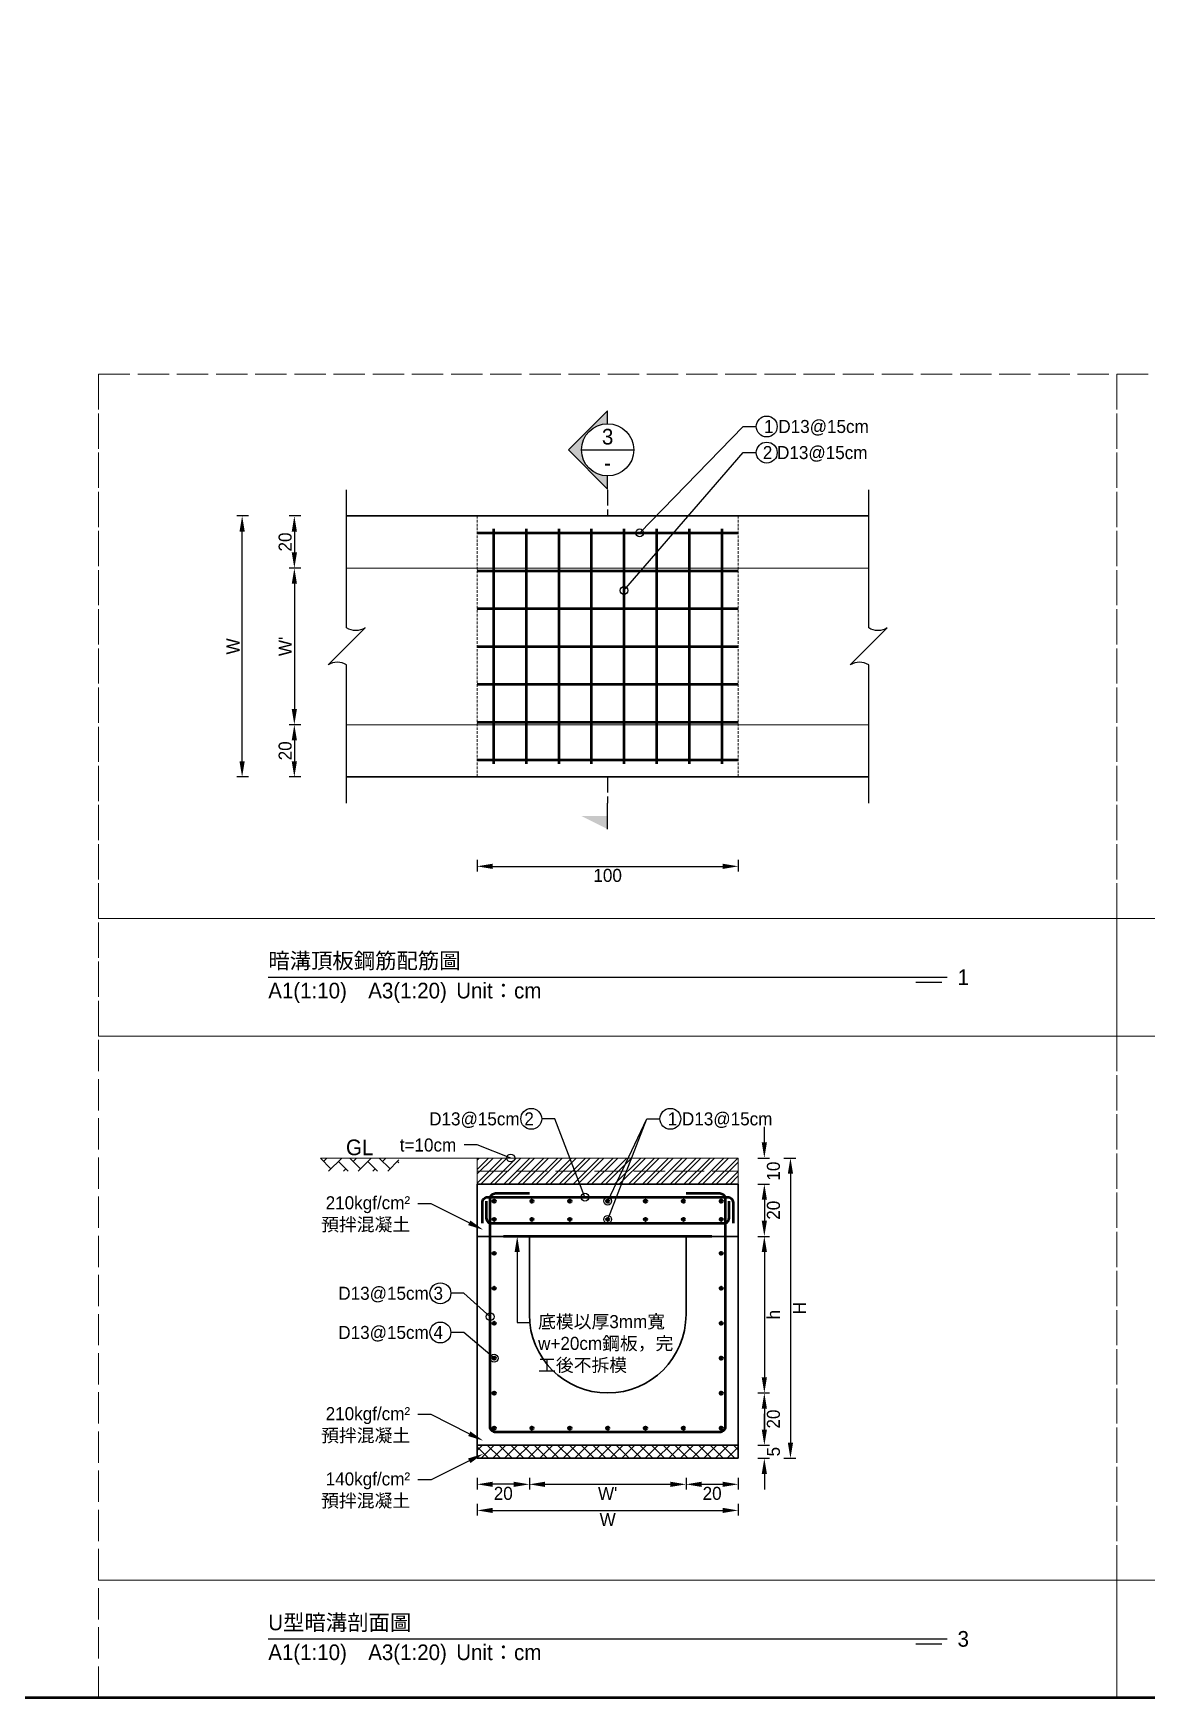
# Model space of a CAD drawing. Extents: x -3420 to 2030, y -3892 to 566.
# Drawn here: x -2565 to -2139, y -1164 to -526 of the extents above; entities that cross this region are included whole.
import ezdxf
from ezdxf import colors
from ezdxf.entities.mleader import LeaderData, LeaderLine
from ezdxf.math import Vec2, Vec3

# ---------------------------------------------------------------- set-up
doc = ezdxf.new("R2010")
doc.units = 0
doc.header["$MEASUREMENT"] = 0
for name, pattern in [('ACAD_ISO02W100', [15, 12, -3]), ('DASHEDX2', [1.5, 1, -0.5]), ('HIDDEN', [0.375, 0.25, -0.125])]:
    doc.linetypes.add(name, pattern=pattern)
for name, color, linetype, lineweight in [('一、3.基本-變更', 1, 'Continuous', 50), ('二、1.繪圖-既有設施', 8, 'Continuous', 20), ('二、2.繪圖-施作項目', 181, 'Continuous', 30), ('二、4.繪圖-設計鋪面', 40, 'Continuous', 20), ('二、5.繪圖-鋼筋', 60, 'Continuous', 50), ('二、6.繪圖-其他施作項目', 35, 'Continuous', 30)]:
    doc.layers.add(name, color=color, linetype=linetype, lineweight=lineweight)
doc.layers.add('一、4.基本-隱藏', color=9, linetype='ACAD_ISO02W100', lineweight=20, plot=False)
doc.layers.add('三、3.文字-註解文字', color=2, linetype='Continuous')
doc.styles.add('次圖名(詳圖)', font='MS PGothic.ttf', dxfattribs={"height": 6})
doc.styles.add('註解文字(詳圖)', font='MS PGothic.ttf', dxfattribs={"height": 5})
doc.dimstyles.new('註解文字(詳圖)', dxfattribs={"dimtxt": 5, "dimasz": 6, "dimexe": 2, "dimexo": 5, "dimgap": 1, "dimtad": 2, "dimzin": 0, "dimdsep": 46, "dimtxsty": '註解文字(詳圖)', "dimcen": 0.1, "dimclrd": 144, "dimclre": 144, "dimclrt": 256, "dimadec": 0, "dimazin": 0, "dimtfac": 1, "dimtofl": 0, "dimtmove": 0, "dimatfit": 3, "dimfxlon": 1, "dimtolj": 1, "dimtzin": 0, "dimlwd": -1, "dimlwe": -1, "dimarcsym": 1})

# ---------------------------------------------------------------- blocks, each defined once
blk = doc.blocks.new('*D84')
at = {"layer": 'Defpoints', "color": 0, "transparency": 16777216}
for p in [(-2445.015, -711.25), (-2465.015, -731.25), (-2445.015, -731.25)]:
    blk.add_point(p, dxfattribs=at)
at = {"layer": '三、3.文字-註解文字', "color": 144, "transparency": 16777216}
for p, q in [((-2462.515, -711.25), (-2467.015, -711.25)), ((-2465.015, -717.25), (-2465.015, -725.25)), ((-2462.515, -731.25), (-2467.015, -731.25))]:
    blk.add_line(p, q, dxfattribs=at)
for points in [[(-2466.015, -717.25), (-2464.015, -717.25), (-2465.015, -711.25)], [(-2466.015, -725.25), (-2464.015, -725.25), (-2465.015, -731.25)]]:
    blk.add_solid(points, dxfattribs=at)
at = {"layer": '三、3.文字-註解文字', "transparency": 16777216, "insert": (-2468.515, -721.25), "char_height": 5, "attachment_point": 5, "rotation": 90, "style": '註解文字(詳圖)'}
blk.add_mtext('\\A1;20', dxfattribs=at)
blk = doc.blocks.new('*D85')
at = {"layer": 'Defpoints', "color": 0, "transparency": 16777216}
for p in [(-2445.015, -731.25), (-2465.015, -791.25), (-2445.015, -791.25)]:
    blk.add_point(p, dxfattribs=at)
at = {"layer": '三、3.文字-註解文字', "color": 144, "transparency": 16777216}
for p, q in [((-2462.515, -731.25), (-2467.015, -731.25)), ((-2465.015, -737.25), (-2465.015, -785.25)), ((-2462.515, -791.25), (-2467.015, -791.25))]:
    blk.add_line(p, q, dxfattribs=at)
for points in [[(-2466.015, -737.25), (-2464.015, -737.25), (-2465.015, -731.25)], [(-2466.015, -785.25), (-2464.015, -785.25), (-2465.015, -791.25)]]:
    blk.add_solid(points, dxfattribs=at)
at = {"layer": '三、3.文字-註解文字', "transparency": 16777216, "insert": (-2468.515, -761.25), "char_height": 5, "attachment_point": 5, "rotation": 90, "style": '註解文字(詳圖)'}
blk.add_mtext("\\A1;{\\fMS PGothic|b0|i0|c128|p34;W}'", dxfattribs=at)
blk = doc.blocks.new('*D86')
at = {"layer": 'Defpoints', "color": 0, "transparency": 16777216}
for p in [(-2445.015, -791.25), (-2465.015, -811.25), (-2445.015, -811.25)]:
    blk.add_point(p, dxfattribs=at)
at = {"layer": '三、3.文字-註解文字', "color": 144, "transparency": 16777216}
for p, q in [((-2462.515, -791.25), (-2467.015, -791.25)), ((-2465.015, -797.25), (-2465.015, -805.25)), ((-2462.515, -811.25), (-2467.015, -811.25))]:
    blk.add_line(p, q, dxfattribs=at)
for points in [[(-2466.015, -797.25), (-2464.015, -797.25), (-2465.015, -791.25)], [(-2466.015, -805.25), (-2464.015, -805.25), (-2465.015, -811.25)]]:
    blk.add_solid(points, dxfattribs=at)
at = {"layer": '三、3.文字-註解文字', "transparency": 16777216, "insert": (-2468.515, -801.25), "char_height": 5, "attachment_point": 5, "rotation": 90, "style": '註解文字(詳圖)'}
blk.add_mtext('\\A1;20', dxfattribs=at)
blk = doc.blocks.new('_Small')
at = {"color": 0, "linetype": 'ByBlock', "lineweight": -2}
blk.add_circle((0, 0), 0.25, dxfattribs=at)
blk = doc.blocks.new('*D87')
at = {"layer": 'Defpoints', "color": 0, "transparency": 16777216}
for p in [(-2395.015, -811.25), (-2295.015, -811.25), (-2295.015, -845.5)]:
    blk.add_point(p, dxfattribs=at)
at = {"layer": '三、3.文字-註解文字', "color": 144, "transparency": 16777216}
for p, q in [((-2395.015, -843), (-2395.015, -847.5)), ((-2389.015, -845.5), (-2301.015, -845.5)), ((-2295.015, -843), (-2295.015, -847.5))]:
    blk.add_line(p, q, dxfattribs=at)
for points in [[(-2389.015, -844.5), (-2389.015, -846.5), (-2395.015, -845.5)], [(-2301.015, -844.5), (-2301.015, -846.5), (-2295.015, -845.5)]]:
    blk.add_solid(points, dxfattribs=at)
at = {"layer": '三、3.文字-註解文字', "transparency": 16777216, "insert": (-2345.015, -849), "char_height": 5, "attachment_point": 5, "style": '註解文字(詳圖)'}
blk.add_mtext('\\A1;100', dxfattribs=at)
blk = doc.blocks.new('*D88')
at = {"layer": 'Defpoints', "color": 0, "transparency": 16777216}
for p in [(-2485.015, -711.25), (-2445.015, -711.25), (-2445.015, -811.25)]:
    blk.add_point(p, dxfattribs=at)
at = {"layer": '三、3.文字-註解文字', "color": 144, "transparency": 16777216}
for p, q in [((-2482.515, -711.25), (-2487.015, -711.25)), ((-2485.015, -805.25), (-2485.015, -717.25)), ((-2482.515, -811.25), (-2487.015, -811.25))]:
    blk.add_line(p, q, dxfattribs=at)
for points in [[(-2486.015, -717.25), (-2484.015, -717.25), (-2485.015, -711.25)], [(-2486.015, -805.25), (-2484.015, -805.25), (-2485.015, -811.25)]]:
    blk.add_solid(points, dxfattribs=at)
at = {"layer": '三、3.文字-註解文字', "transparency": 16777216, "insert": (-2488.515, -761.25), "char_height": 5, "attachment_point": 5, "rotation": 90, "style": '註解文字(詳圖)'}
blk.add_mtext('\\A1;W', dxfattribs=at)
blk = doc.blocks.new('*D89')
at = {"layer": 'Defpoints', "color": 0, "transparency": 16777216}
for p in [(-2295, -957.25), (-2295, -967.25), (-2285, -967.25)]:
    blk.add_point(p, dxfattribs=at)
at = {"layer": '三、3.文字-註解文字', "color": 144, "transparency": 16777216}
for p, q in [((-2285, -951.25), (-2285, -945.25)), ((-2287.5, -957.25), (-2283, -957.25)), ((-2287.5, -967.25), (-2283, -967.25)), ((-2285, -973.25), (-2285, -979.25))]:
    blk.add_line(p, q, dxfattribs=at)
for points in [[(-2286, -951.25), (-2284, -951.25), (-2285, -957.25)], [(-2286, -973.25), (-2284, -973.25), (-2285, -967.25)]]:
    blk.add_solid(points, dxfattribs=at)
at = {"layer": '三、3.文字-註解文字', "transparency": 16777216, "insert": (-2281.5, -962.25), "char_height": 5, "attachment_point": 5, "rotation": 90, "style": '註解文字(詳圖)'}
blk.add_mtext('\\A1;10', dxfattribs=at)
blk = doc.blocks.new('*D90')
at = {"layer": 'Defpoints', "color": 0, "transparency": 16777216}
for p in [(-2295, -967.25), (-2295, -987.25), (-2285, -987.25)]:
    blk.add_point(p, dxfattribs=at)
at = {"layer": '三、3.文字-註解文字', "color": 144, "transparency": 16777216}
for p, q in [((-2287.5, -967.25), (-2283, -967.25)), ((-2285, -973.25), (-2285, -981.25)), ((-2287.5, -987.25), (-2283, -987.25))]:
    blk.add_line(p, q, dxfattribs=at)
for points in [[(-2286, -973.25), (-2284, -973.25), (-2285, -967.25)], [(-2286, -981.25), (-2284, -981.25), (-2285, -987.25)]]:
    blk.add_solid(points, dxfattribs=at)
at = {"layer": '三、3.文字-註解文字', "transparency": 16777216, "insert": (-2281.5, -977.25), "char_height": 5, "attachment_point": 5, "rotation": 90, "style": '註解文字(詳圖)'}
blk.add_mtext('\\A1;20', dxfattribs=at)
blk = doc.blocks.new('*D91')
at = {"layer": 'Defpoints', "color": 0, "transparency": 16777216}
for p in [(-2295, -987.25), (-2345, -1047.25), (-2285, -1047.25)]:
    blk.add_point(p, dxfattribs=at)
at = {"layer": '三、3.文字-註解文字', "color": 144, "transparency": 16777216}
for p, q in [((-2287.5, -987.25), (-2283, -987.25)), ((-2285, -993.25), (-2285, -1041.25)), ((-2287.5, -1047.25), (-2283, -1047.25))]:
    blk.add_line(p, q, dxfattribs=at)
for points in [[(-2286, -993.25), (-2284, -993.25), (-2285, -987.25)], [(-2286, -1041.25), (-2284, -1041.25), (-2285, -1047.25)]]:
    blk.add_solid(points, dxfattribs=at)
at = {"layer": '三、3.文字-註解文字', "transparency": 16777216, "insert": (-2281.5, -1017.25), "char_height": 5, "attachment_point": 5, "rotation": 90, "style": '註解文字(詳圖)'}
blk.add_mtext('\\A1;h', dxfattribs=at)
blk = doc.blocks.new('*D92')
at = {"layer": 'Defpoints', "color": 0, "transparency": 16777216}
for p in [(-2345, -1047.25), (-2295, -1067.25), (-2285, -1067.25)]:
    blk.add_point(p, dxfattribs=at)
at = {"layer": '三、3.文字-註解文字', "color": 144, "transparency": 16777216}
for p, q in [((-2287.5, -1047.25), (-2283, -1047.25)), ((-2285, -1053.25), (-2285, -1061.25)), ((-2287.5, -1067.25), (-2283, -1067.25))]:
    blk.add_line(p, q, dxfattribs=at)
for points in [[(-2286, -1053.25), (-2284, -1053.25), (-2285, -1047.25)], [(-2286, -1061.25), (-2284, -1061.25), (-2285, -1067.25)]]:
    blk.add_solid(points, dxfattribs=at)
at = {"layer": '三、3.文字-註解文字', "transparency": 16777216, "insert": (-2281.5, -1057.25), "char_height": 5, "attachment_point": 5, "rotation": 90, "style": '註解文字(詳圖)'}
blk.add_mtext('\\A1;20', dxfattribs=at)
blk = doc.blocks.new('*D93')
at = {"layer": 'Defpoints', "color": 0, "transparency": 16777216}
for p in [(-2295, -1067.25), (-2295, -1072.25), (-2285, -1072.25)]:
    blk.add_point(p, dxfattribs=at)
at = {"layer": '三、3.文字-註解文字', "color": 144, "transparency": 16777216}
for p, q in [((-2285, -1061.25), (-2285, -1055.25)), ((-2287.5, -1067.25), (-2283, -1067.25)), ((-2287.5, -1072.25), (-2283, -1072.25)), ((-2285, -1078.25), (-2285, -1084.25))]:
    blk.add_line(p, q, dxfattribs=at)
for points in [[(-2286, -1061.25), (-2284, -1061.25), (-2285, -1067.25)], [(-2286, -1078.25), (-2284, -1078.25), (-2285, -1072.25)]]:
    blk.add_solid(points, dxfattribs=at)
at = {"layer": '三、3.文字-註解文字', "transparency": 16777216, "insert": (-2281.5, -1069.75), "char_height": 5, "attachment_point": 5, "rotation": 90, "style": '註解文字(詳圖)'}
blk.add_mtext('\\A1;5', dxfattribs=at)
blk = doc.blocks.new('*D94')
at = {"layer": 'Defpoints', "color": 0, "transparency": 16777216}
for p in [(-2295, -957.25), (-2295, -1072.25), (-2275, -1072.25)]:
    blk.add_point(p, dxfattribs=at)
at = {"layer": '三、3.文字-註解文字', "color": 144, "transparency": 16777216}
for p, q in [((-2277.5, -957.25), (-2273, -957.25)), ((-2275, -963.25), (-2275, -1066.25)), ((-2277.5, -1072.25), (-2273, -1072.25))]:
    blk.add_line(p, q, dxfattribs=at)
for points in [[(-2276, -963.25), (-2274, -963.25), (-2275, -957.25)], [(-2276, -1066.25), (-2274, -1066.25), (-2275, -1072.25)]]:
    blk.add_solid(points, dxfattribs=at)
at = {"layer": '三、3.文字-註解文字', "transparency": 16777216, "insert": (-2271.5, -1014.75), "char_height": 5, "attachment_point": 5, "rotation": 90, "style": '註解文字(詳圖)'}
blk.add_mtext('\\A1;H', dxfattribs=at)
blk = doc.blocks.new('*D95')
at = {"layer": 'Defpoints', "color": 0, "transparency": 16777216}
for p in [(-2395, -987.25), (-2375, -987.25), (-2395, -1082.25)]:
    blk.add_point(p, dxfattribs=at)
at = {"layer": '三、3.文字-註解文字', "color": 144, "transparency": 16777216}
for p, q in [((-2395, -1079.75), (-2395, -1084.25)), ((-2381, -1082.25), (-2389, -1082.25)), ((-2375, -1079.75), (-2375, -1084.25))]:
    blk.add_line(p, q, dxfattribs=at)
for points in [[(-2389, -1081.25), (-2389, -1083.25), (-2395, -1082.25)], [(-2381, -1081.25), (-2381, -1083.25), (-2375, -1082.25)]]:
    blk.add_solid(points, dxfattribs=at)
at = {"layer": '三、3.文字-註解文字', "transparency": 16777216, "insert": (-2385, -1085.75), "char_height": 5, "attachment_point": 5, "style": '註解文字(詳圖)'}
blk.add_mtext('\\A1;20', dxfattribs=at)
blk = doc.blocks.new('*D96')
at = {"layer": 'Defpoints', "color": 0, "transparency": 16777216}
for p in [(-2375, -987.25), (-2315, -987.25), (-2315, -1082.25)]:
    blk.add_point(p, dxfattribs=at)
at = {"layer": '三、3.文字-註解文字', "color": 144, "transparency": 16777216}
for p, q in [((-2375, -1079.75), (-2375, -1084.25)), ((-2369, -1082.25), (-2321, -1082.25)), ((-2315, -1079.75), (-2315, -1084.25))]:
    blk.add_line(p, q, dxfattribs=at)
for points in [[(-2369, -1081.25), (-2369, -1083.25), (-2375, -1082.25)], [(-2321, -1081.25), (-2321, -1083.25), (-2315, -1082.25)]]:
    blk.add_solid(points, dxfattribs=at)
at = {"layer": '三、3.文字-註解文字', "transparency": 16777216, "insert": (-2345, -1085.75), "char_height": 5, "attachment_point": 5, "style": '註解文字(詳圖)'}
blk.add_mtext("\\A1;W'", dxfattribs=at)
blk = doc.blocks.new('*D97')
at = {"layer": 'Defpoints', "color": 0, "transparency": 16777216}
for p in [(-2315, -987.25), (-2295, -987.25), (-2295, -1082.25)]:
    blk.add_point(p, dxfattribs=at)
at = {"layer": '三、3.文字-註解文字', "color": 144, "transparency": 16777216}
for p, q in [((-2315, -1079.75), (-2315, -1084.25)), ((-2309, -1082.25), (-2301, -1082.25)), ((-2295, -1079.75), (-2295, -1084.25))]:
    blk.add_line(p, q, dxfattribs=at)
for points in [[(-2309, -1081.25), (-2309, -1083.25), (-2315, -1082.25)], [(-2301, -1081.25), (-2301, -1083.25), (-2295, -1082.25)]]:
    blk.add_solid(points, dxfattribs=at)
at = {"layer": '三、3.文字-註解文字', "transparency": 16777216, "insert": (-2305, -1085.75), "char_height": 5, "attachment_point": 5, "style": '註解文字(詳圖)'}
blk.add_mtext('\\A1;20', dxfattribs=at)
blk = doc.blocks.new('*D98')
at = {"layer": 'Defpoints', "color": 0, "transparency": 16777216}
for p in [(-2395, -1072.25), (-2295, -1072.25), (-2295, -1092.25)]:
    blk.add_point(p, dxfattribs=at)
at = {"layer": '三、3.文字-註解文字', "color": 144, "transparency": 16777216}
for p, q in [((-2395, -1089.75), (-2395, -1094.25)), ((-2295, -1089.75), (-2295, -1094.25)), ((-2389, -1092.25), (-2301, -1092.25))]:
    blk.add_line(p, q, dxfattribs=at)
for points in [[(-2389, -1091.25), (-2389, -1093.25), (-2395, -1092.25)], [(-2301, -1091.25), (-2301, -1093.25), (-2295, -1092.25)]]:
    blk.add_solid(points, dxfattribs=at)
at = {"layer": '三、3.文字-註解文字', "transparency": 16777216, "insert": (-2345, -1095.75), "char_height": 5, "attachment_point": 5, "style": '註解文字(詳圖)'}
blk.add_mtext('\\A1;W', dxfattribs=at)

msp = doc.modelspace()

# ---------------------------------------------------------------- hatches: boundary and pattern name
at = {"layer": '三、3.文字-註解文字'}
h = msp.add_hatch(color=256, dxfattribs=at)
h.dxf.hatch_style = 1
h.paths.add_polyline_path([(-2345.015, -670.943), (-2360.015, -685.943), (-2345.015, -700.943), (-2345.015, -695.943, -0.4142136), (-2355.015, -685.943, -0.4142136), (-2345.015, -675.943)])
h = msp.add_hatch(color=256, dxfattribs=at)
h.dxf.hatch_style = 1
h.paths.add_polyline_path([(-2355.015, -826.25), (-2345.015, -831.25), (-2345.015, -826.25)])
at = {"layer": '二、2.繪圖-施作項目'}
h = msp.add_hatch(dxfattribs=at)
h.set_pattern_fill('ANSI37', color=256)
h.set_pattern_definition([(45, (-1401.9625, -893.4498), (-2.245064, 2.245064), []), (135, (-1401.9625, -893.4498), (-2.245064, -2.245064), [])])
h.paths.add_polyline_path([(-2295, -1067.25), (-2395, -1067.25), (-2395, -1072.25), (-2295, -1072.25)])
at = {"layer": '二、4.繪圖-設計鋪面'}
h = msp.add_hatch(dxfattribs=at)
h.set_pattern_fill('AR-HBONE', color=256)
h.set_pattern_definition([(45, (-1775, -687), (0, 5.656854), [12, -4]), (135, (-1772.1716, -684.1716), (4e-16, 5.656854), [12, -4])])
h.paths.add_polyline_path([(-2425, -957.25), (-2455, -957.25), (-2455, -962.25), (-2425, -962.25)])
h = msp.add_hatch(dxfattribs=at)
h.set_pattern_fill('ANSI32', color=256, scale=10)
h.set_pattern_definition([(45, (-4195.8135, -678.2005), (-2.6516504, 2.6516504), []), (45, (-4194.0458, -678.2005), (-2.6516504, 2.6516504), [])])
h.paths.add_polyline_path([(-2295, -957.25), (-2395, -957.25), (-2395, -962.25), (-2295, -962.25)])
h.paths.add_polyline_path([(-2295, -962.25), (-2395, -962.25), (-2395, -967.25), (-2295, -967.25)])
at = {"layer": '二、5.繪圖-鋼筋'}
h = msp.add_hatch(color=256, dxfattribs=at)
h.dxf.hatch_style = 1
h.paths.add_polyline_path([(-2388, -973.75, 1), (-2389, -973.75, 1)])
h = msp.add_hatch(color=256, dxfattribs=at)
h.dxf.hatch_style = 1
h.paths.add_polyline_path([(-2373.5, -973.75, 1), (-2374.5, -973.75, 1)])
h = msp.add_hatch(color=256, dxfattribs=at)
h.dxf.hatch_style = 1
h.paths.add_polyline_path([(-2359, -973.75, 1), (-2360, -973.75, 1)])
h = msp.add_hatch(color=256, dxfattribs=at)
h.dxf.hatch_style = 1
h.paths.add_polyline_path([(-2344.5, -973.75, 1), (-2345.5, -973.75, 1)])
h = msp.add_hatch(color=256, dxfattribs=at)
h.dxf.hatch_style = 1
h.paths.add_polyline_path([(-2330, -973.75, 1), (-2331, -973.75, 1)])
h = msp.add_hatch(color=256, dxfattribs=at)
h.dxf.hatch_style = 1
h.paths.add_polyline_path([(-2315.5, -973.75, 1), (-2316.5, -973.75, 1)])
h = msp.add_hatch(color=256, dxfattribs=at)
h.dxf.hatch_style = 1
h.paths.add_polyline_path([(-2301, -973.75, 1), (-2302, -973.75, 1)])
h = msp.add_hatch(color=256, dxfattribs=at)
h.dxf.hatch_style = 1
h.paths.add_polyline_path([(-2388, -980.75, 1), (-2389, -980.75, 1)])
h = msp.add_hatch(color=256, dxfattribs=at)
h.dxf.hatch_style = 1
h.paths.add_polyline_path([(-2373.5, -980.75, 1), (-2374.5, -980.75, 1)])
h = msp.add_hatch(color=256, dxfattribs=at)
h.dxf.hatch_style = 1
h.paths.add_polyline_path([(-2359, -980.75, 1), (-2360, -980.75, 1)])
h = msp.add_hatch(color=256, dxfattribs=at)
h.dxf.hatch_style = 1
h.paths.add_polyline_path([(-2344.5, -980.75, 1), (-2345.5, -980.75, 1)])
h = msp.add_hatch(color=256, dxfattribs=at)
h.dxf.hatch_style = 1
h.paths.add_polyline_path([(-2330, -980.75, 1), (-2331, -980.75, 1)])
h = msp.add_hatch(color=256, dxfattribs=at)
h.dxf.hatch_style = 1
h.paths.add_polyline_path([(-2315.5, -980.75, 1), (-2316.5, -980.75, 1)])
h = msp.add_hatch(color=256, dxfattribs=at)
h.dxf.hatch_style = 1
h.paths.add_polyline_path([(-2301, -980.75, 1), (-2302, -980.75, 1)])
h = msp.add_hatch(color=256, dxfattribs=at)
h.dxf.hatch_style = 1
h.paths.add_polyline_path([(-2388, -993.75, 1), (-2389, -993.75, 1)])
h = msp.add_hatch(color=256, dxfattribs=at)
h.dxf.hatch_style = 1
h.paths.add_polyline_path([(-2301, -993.75, 1), (-2302, -993.75, 1)])
h = msp.add_hatch(color=256, dxfattribs=at)
h.dxf.hatch_style = 1
h.paths.add_polyline_path([(-2388, -1007.15, 1), (-2389, -1007.15, 1)])
h = msp.add_hatch(color=256, dxfattribs=at)
h.dxf.hatch_style = 1
h.paths.add_polyline_path([(-2301, -1007.15, 1), (-2302, -1007.15, 1)])
h = msp.add_hatch(color=256, dxfattribs=at)
h.dxf.hatch_style = 1
h.paths.add_polyline_path([(-2388, -1020.55, 1), (-2389, -1020.55, 1)])
h = msp.add_hatch(color=256, dxfattribs=at)
h.dxf.hatch_style = 1
h.paths.add_polyline_path([(-2301, -1020.55, 1), (-2302, -1020.55, 1)])
h = msp.add_hatch(color=256, dxfattribs=at)
h.dxf.hatch_style = 1
h.paths.add_polyline_path([(-2388, -1033.95, 1), (-2389, -1033.95, 1)])
h = msp.add_hatch(color=256, dxfattribs=at)
h.dxf.hatch_style = 1
h.paths.add_polyline_path([(-2301, -1033.95, 1), (-2302, -1033.95, 1)])
h = msp.add_hatch(color=256, dxfattribs=at)
h.dxf.hatch_style = 1
h.paths.add_polyline_path([(-2388, -1047.35, 1), (-2389, -1047.35, 1)])
h = msp.add_hatch(color=256, dxfattribs=at)
h.dxf.hatch_style = 1
h.paths.add_polyline_path([(-2301, -1047.35, 1), (-2302, -1047.35, 1)])
h = msp.add_hatch(color=256, dxfattribs=at)
h.dxf.hatch_style = 1
h.paths.add_polyline_path([(-2388, -1060.75, 1), (-2389, -1060.75, 1)])
h = msp.add_hatch(color=256, dxfattribs=at)
h.dxf.hatch_style = 1
h.paths.add_polyline_path([(-2373.5, -1060.75, 1), (-2374.5, -1060.75, 1)])
h = msp.add_hatch(color=256, dxfattribs=at)
h.dxf.hatch_style = 1
h.paths.add_polyline_path([(-2359, -1060.75, 1), (-2360, -1060.75, 1)])
h = msp.add_hatch(color=256, dxfattribs=at)
h.dxf.hatch_style = 1
h.paths.add_polyline_path([(-2344.5, -1060.75, 1), (-2345.5, -1060.75, 1)])
h = msp.add_hatch(color=256, dxfattribs=at)
h.dxf.hatch_style = 1
h.paths.add_polyline_path([(-2330, -1060.75, 1), (-2331, -1060.75, 1)])
h = msp.add_hatch(color=256, dxfattribs=at)
h.dxf.hatch_style = 1
h.paths.add_polyline_path([(-2315.5, -1060.75, 1), (-2316.5, -1060.75, 1)])
h = msp.add_hatch(color=256, dxfattribs=at)
h.dxf.hatch_style = 1
h.paths.add_polyline_path([(-2301, -1060.75, 1), (-2302, -1060.75, 1)])

# ---------------------------------------------------------------- linework, layer by layer
at = {"layer": '一、3.基本-變更'}
msp.add_lwpolyline([(-3420, 0), (0, 0), (0, -1164), (-3420, -1164)], close=True, dxfattribs=at)
at = {"layer": '一、4.基本-隱藏'}
for points in [[(-2540, -657), (-1760, -657), (-1760, -1164), (-2540, -1164)], [(-2540, -657), (-2150, -657), (-2150, -865.5), (-2540, -865.5)], [(-2150, -657), (-1850, -657), (-1850, -865.5), (-2150, -865.5)], [(-2540, -865.5), (-2150, -865.5), (-2150, -910.5), (-2540, -910.5)], [(-2150, -865.5), (-1850, -865.5), (-1850, -910.5), (-2150, -910.5)], [(-2540, -910.5), (-2150, -910.5), (-2150, -1119), (-2540, -1119)], [(-2150, -910.5), (-1850, -910.5), (-1850, -1119), (-2150, -1119)], [(-2540, -1119), (-2150, -1119), (-2150, -1164), (-2540, -1164)], [(-2150, -1119), (-1850, -1119), (-1850, -1164), (-2150, -1164)]]:
    msp.add_lwpolyline(points, close=True, dxfattribs=at)
msp.add_lwpolyline([(-2540, -1164), (-1760, -1164)], dxfattribs=at)
at = {"layer": '三、3.文字-註解文字'}
for points in [[(-2345.015, -675.943), (-2345.015, -670.943), (-2360.015, -685.943), (-2345.015, -700.943), (-2345.015, -695.943)], [(-2355.015, -685.943), (-2335.015, -685.943)], [(-2345.015, -831.25), (-2345.015, -821.25)], [(-2475, -888), (-2215, -888)], [(-2217, -890), (-2227, -890)], [(-2475, -1141.5), (-2215, -1141.5)], [(-2217, -1143.5), (-2227, -1143.5)]]:
    msp.add_lwpolyline(points, dxfattribs=at)
for points in [[(-2445.015, -821.25), (-2445.015, -768.321, 0.2828427), (-2452.086, -768.321), (-2437.944, -754.179, -0.2828427), (-2445.015, -754.179), (-2445.015, -701.25)], [(-2245.015, -821.25), (-2245.015, -768.321, 0.2828427), (-2252.086, -768.321), (-2237.944, -754.179, -0.2828427), (-2245.015, -754.179), (-2245.015, -701.25)]]:
    msp.add_lwpolyline(points, format="xyb", dxfattribs=at)
at = {"layer": '三、3.文字-註解文字', "linetype": 'ACAD_ISO02W100', "ltscale": 0.5}
for points in [[(-2345.015, -701.25), (-2345.015, -711.25)], [(-2345.015, -811.25), (-2345.015, -821.25)]]:
    msp.add_lwpolyline(points, dxfattribs=at)
at = {"layer": '三、3.文字-註解文字'}
for centre, radius in [((-2284.085, -677), 4), ((-2345.015, -685.943), 10), ((-2284.085, -687), 4), ((-2374.282, -942.25), 4), ((-2321, -942.25), 4), ((-2409.082, -1009.075), 4), ((-2409.082, -1024.075), 4)]:
    msp.add_circle(centre, radius, dxfattribs=at)
at = {"layer": '二、1.繪圖-既有設施', "linetype": 'DASHEDX2'}
for points in [[(-2395.015, -711.25), (-2395.015, -811.25)], [(-2295.015, -711.25), (-2295.015, -811.25)]]:
    msp.add_lwpolyline(points, dxfattribs=at)
at = {"layer": '二、1.繪圖-既有設施', "linetype": 'HIDDEN'}
for points in [[(-2445.015, -731.25), (-2245.015, -731.25)], [(-2445.015, -791.25), (-2245.015, -791.25)]]:
    msp.add_lwpolyline(points, dxfattribs=at)
at = {"layer": '二、2.繪圖-施作項目'}
for points in [[(-2445.015, -711.25), (-2245.015, -711.25)], [(-2445.015, -811.25), (-2245.015, -811.25)], [(-2395, -967.25), (-2295, -967.25)], [(-2395, -967.25), (-2395, -987.25)], [(-2295, -967.25), (-2295, -987.25)], [(-2395, -987.25), (-2295, -987.25)], [(-2395, -987.25), (-2395, -1072.25)], [(-2395, -987.25), (-2295, -987.25)], [(-2295, -987.25), (-2295, -1072.25)], [(-2395, -1067.25), (-2295, -1067.25)], [(-2395, -1072.25), (-2295, -1072.25)]]:
    msp.add_lwpolyline(points, dxfattribs=at)
msp.add_lwpolyline([(-2315, -987.25), (-2315, -1017.25, -1), (-2375, -1017.25), (-2375, -987.25)], format="xyb", dxfattribs=at)
at = {"layer": '二、4.繪圖-設計鋪面'}
for points in [[(-2395, -957.25), (-2455, -957.25)], [(-2395, -957.25), (-2295, -957.25)], [(-2395, -957.25), (-2395, -967.25)], [(-2295, -957.25), (-2295, -967.25)], [(-2395, -967.25), (-2295, -967.25)]]:
    msp.add_lwpolyline(points, dxfattribs=at)
at = {"layer": '二、4.繪圖-設計鋪面', "linetype": 'ACAD_ISO02W100'}
msp.add_lwpolyline([(-2395, -962.25), (-2295, -962.25)], dxfattribs=at)
at = {"layer": '二、5.繪圖-鋼筋'}
for points in [[(-2395.015, -717.75), (-2295.015, -717.75)], [(-2388.765, -716.25), (-2388.765, -806.25)], [(-2376.265, -716.25), (-2376.265, -806.25)], [(-2363.765, -716.25), (-2363.765, -806.25)], [(-2351.265, -716.25), (-2351.265, -806.25)], [(-2338.765, -716.25), (-2338.765, -806.25)], [(-2326.265, -716.25), (-2326.265, -806.25)], [(-2313.765, -716.25), (-2313.765, -806.25)], [(-2301.265, -716.25), (-2301.265, -806.25)], [(-2395.015, -732.25), (-2295.015, -732.25)], [(-2395.015, -746.75), (-2295.015, -746.75)], [(-2395.015, -761.25), (-2295.015, -761.25)], [(-2395.015, -775.75), (-2295.015, -775.75)], [(-2395.015, -790.25), (-2295.015, -790.25)], [(-2395.015, -804.75), (-2295.015, -804.75)]]:
    msp.add_lwpolyline(points, dxfattribs=at)
for points in [[(-2393, -982.25), (-2393, -974.25, -0.4142136), (-2391, -972.25), (-2299, -972.25, -0.4142136), (-2297, -974.25), (-2297, -982.25)], [(-2391.5, -973.75), (-2391.5, -980.25, 0.4142136), (-2389.5, -982.25), (-2300.5, -982.25, 0.4142136), (-2298.5, -980.25), (-2298.5, -973.75)], [(-2390, -987.25), (-2390, -972.75, -0.4142136), (-2388, -970.75), (-2375, -970.75)], [(-2315, -970.75), (-2302, -970.75, -0.4142136), (-2300, -972.75), (-2300, -987.25)], [(-2300, -987.25), (-2300, -1060.25, -0.4142136), (-2302, -1062.25), (-2388, -1062.25, -0.4142136), (-2390, -1060.25), (-2390, -987.25)]]:
    msp.add_lwpolyline(points, format="xyb", dxfattribs=at)
for centre in [(-2388.5, -973.75), (-2374, -973.75), (-2359.5, -973.75), (-2345, -973.75), (-2330.5, -973.75), (-2316, -973.75), (-2301.5, -973.75), (-2388.5, -980.75), (-2374, -980.75), (-2359.5, -980.75), (-2345, -980.75), (-2330.5, -980.75), (-2316, -980.75), (-2301.5, -980.75), (-2388.5, -993.75), (-2301.5, -993.75), (-2388.5, -1007.15), (-2301.5, -1007.15), (-2388.5, -1020.55), (-2301.5, -1020.55), (-2388.5, -1033.95), (-2301.5, -1033.95), (-2388.5, -1047.35), (-2301.5, -1047.35), (-2388.5, -1060.75), (-2374, -1060.75), (-2359.5, -1060.75), (-2345, -1060.75), (-2330.5, -1060.75), (-2316, -1060.75), (-2301.5, -1060.75)]:
    msp.add_circle(centre, 0.5, dxfattribs=at)
at = {"layer": '二、6.繪圖-其他施作項目', "const_width": 1}
msp.add_lwpolyline([(-2385, -987.25), (-2305, -987.25)], dxfattribs=at)

# ---------------------------------------------------------------- texts
at = {"layer": '三、3.文字-註解文字', "char_height": 6}
for s, width, gutter_width, insert, attachment_point, style in [('3', 6.60394, 25, (-2345.015, -680.943), 5, '註解文字(詳圖)'), ('-', 6.60394, 25, (-2345.015, -690.943), 5, '註解文字(詳圖)'), ('暗{\\fMS PGothic|b0|i0|c128|p34;溝頂板鋼筋配筋圖}', 80.77209, 15, (-2475, -882), 4, '次圖名(詳圖)'), ('1', 3, 15, (-2211, -888), 4, '次圖名(詳圖)'), ('A1(1:10)\u3000A3(1:20){\\fMS PGothic|b0|i0|c128|p34;^IUnit：cm}', 136.03259, 15, (-2475, -894), 4, '次圖名(詳圖)'), ('U型{\\fMS PGothic|b0|i0|c128|p34;暗溝剖面圖}', 134.12151, 15, (-2475, -1135.5), 4, '次圖名(詳圖)'), ('3', 3, 15, (-2211, -1141.5), 4, '次圖名(詳圖)'), ('A1(1:10)\u3000A3(1:20){\\fMS PGothic|b0|i0|c128|p34;^IUnit：cm}', 136.03259, 15, (-2475, -1147.5), 4, '次圖名(詳圖)')]:
    msp.add_mtext_dynamic_manual_height_columns(s, width=width, gutter_width=gutter_width, heights=[0], dxfattribs=dict(at, insert=insert, attachment_point=attachment_point, style=style))
at = {"layer": '二、4.繪圖-設計鋪面', "insert": (-2440, -956.25), "char_height": 6, "attachment_point": 8, "style": '註解文字(詳圖)'}
msp.add_mtext_dynamic_manual_height_columns('{\\fMS PGothic|b0|i0|c128|p34;GL}', width=10.17412, gutter_width=30, heights=[0], dxfattribs=at)

# ---------------------------------------------------------------- dimensions: what is measured, and where the dimension line sits
at = {"layer": '三、3.文字-註解文字'}
for base, p1, p2, text, picture, middle in [((-2485.015, -711.25), (-2445.015, -811.25), (-2445.015, -711.25), 'W', '*D88', (-2488.515, -761.25)), ((-2465.015, -731.25), (-2445.015, -711.25), (-2445.015, -731.25), '20', '*D84', (-2468.515, -721.25)), ((-2465.015, -791.25), (-2445.015, -731.25), (-2445.015, -791.25), "{\\fMS PGothic|b0|i0|c128|p34;W}'", '*D85', (-2468.515, -761.25)), ((-2465.015, -811.25), (-2445.015, -791.25), (-2445.015, -811.25), '20', '*D86', (-2468.515, -801.25)), ((-2285, -967.25), (-2295, -957.25), (-2295, -967.25), '10', '*D89', (-2281.5, -962.25)), ((-2275, -1072.25), (-2295, -957.25), (-2295, -1072.25), 'H', '*D94', (-2271.5, -1014.75)), ((-2285, -987.25), (-2295, -967.25), (-2295, -987.25), '20', '*D90', (-2281.5, -977.25)), ((-2285, -1047.25), (-2295, -987.25), (-2345, -1047.25), 'h', '*D91', (-2281.5, -1017.25)), ((-2285, -1067.25), (-2345, -1047.25), (-2295, -1067.25), '20', '*D92', (-2281.5, -1057.25)), ((-2285, -1072.25), (-2295, -1067.25), (-2295, -1072.25), '5', '*D93', (-2281.5, -1069.75))]:
    dim = msp.add_linear_dim(base=base, p1=p1, p2=p2, angle=90, text=text, dimstyle='註解文字(詳圖)', dxfattribs=at)
    dim.commit()
    dim.dimension.update_dxf_attribs({"geometry": picture, "text_midpoint": middle})
for base, p1, p2, text, picture, middle in [((-2295.015, -845.5), (-2395.015, -811.25), (-2295.015, -811.25), '100', '*D87', (-2345.015, -849)), ((-2395, -1082.25), (-2375, -987.25), (-2395, -987.25), '20', '*D95', (-2385, -1085.75)), ((-2315, -1082.25), (-2375, -987.25), (-2315, -987.25), "W'", '*D96', (-2345, -1085.75)), ((-2295, -1082.25), (-2315, -987.25), (-2295, -987.25), '20', '*D97', (-2305, -1085.75)), ((-2295, -1092.25), (-2395, -1072.25), (-2295, -1072.25), 'W', '*D98', (-2345, -1095.75))]:
    dim = msp.add_linear_dim(base=base, p1=p1, p2=p2, text=text, dimstyle='註解文字(詳圖)', dxfattribs=at)
    dim.commit()
    dim.dimension.update_dxf_attribs({"geometry": picture, "text_midpoint": middle})

# ---------------------------------------------------------------- leaders
ml = msp.add_multileader_mtext('Standard', dxfattribs=at)
ml.set_content('{\\fMS PGothic|b0|i0|c128|p34;1 }D13@15cm', color=256, style='註解文字(詳圖)')
ml.set_leader_properties(color=144, linetype='ByLayer', lineweight=-1)
ml.set_arrow_properties(name='SMALL')
ml.build(insert=Vec2(0, 0))
ml.multileader.update_dxf_attribs({"dogleg_length": 5, "arrow_head_size": 6})
ctx = ml.context
ctx.base_point, ctx.char_height, ctx.arrow_head_size, ctx.landing_gap_size, ctx.plane_origin = Vec3(-2288.085, -677), 5, 6, 3, Vec3(-2330.71, -724.835)
notes = []
notes.append((ctx, [(0, (1, 1, 0), (-2293.085, -677), (1, 0), 5, [(0, [(-2332.743, -717.75)], 0, [])])]))
ctx.mtext.insert, ctx.mtext.flow_direction = Vec3(-2285.085, -674.486), 5
ml = msp.add_multileader_mtext('Standard', dxfattribs=at)
ml.set_content('{\\fMS PGothic|b0|i0|c128|p34;2 }D13@15cm', color=256, style='註解文字(詳圖)')
ml.set_leader_properties(color=144, linetype='ByLayer', lineweight=-1)
ml.set_arrow_properties(name='SMALL')
ml.build(insert=Vec2(0, 0))
ml.multileader.update_dxf_attribs({"dogleg_length": 5, "arrow_head_size": 6})
ctx = ml.context
ctx.base_point, ctx.char_height, ctx.arrow_head_size, ctx.landing_gap_size, ctx.plane_origin = Vec3(-2288.085, -687), 5, 6, 2.5, Vec3(-2330.71, -734.835)
notes.append((ctx, [(0, (1, 1, 0), (-2293.085, -687), (1, 0), 5, [(0, [(-2338.765, -739.821)], 0, [])])]))
ctx.mtext.insert, ctx.mtext.flow_direction = Vec3(-2285.585, -684.486), 5
ml = msp.add_multileader_mtext('Standard', dxfattribs=at)
ml.set_content('{\\fMS PGothic|b0|i0|c128|p34;D13@15cm }2', color=256, style='註解文字(詳圖)')
ml.set_leader_properties(color=144, linetype='ByLayer', lineweight=-1)
ml.set_arrow_properties(name='SMALL')
ml.build(insert=Vec2(0, 0))
ml.multileader.update_dxf_attribs({"dogleg_length": 5, "arrow_head_size": 6})
ctx = ml.context
ctx.base_point, ctx.char_height, ctx.arrow_head_size, ctx.landing_gap_size, ctx.plane_origin = Vec3(-2414.378, -942.25), 5, 6, 3, Vec3(-2464.213, -990.085)
ctx.text_align_type = 2
notes.append((ctx, [(1, (1, 1, 0), (-2365.282, -942.25), (-1, 0), 5, [(0, [(-2353.7, -972.25)], 0, [])])]))
ctx.mtext.insert, ctx.mtext.alignment, ctx.mtext.flow_direction = Vec3(-2373.282, -939.736), 3, 5
ml = msp.add_multileader_mtext('Standard', dxfattribs=at)
ml.set_content('{\\fMS PGothic|b0|i0|c128|p34;1 }D13@15cm', color=256, style='註解文字(詳圖)')
ml.set_leader_properties(color=144, linetype='ByLayer', lineweight=-1)
ml.set_arrow_properties(name='SMALL')
ml.build(insert=Vec2(0, 0))
ml.multileader.update_dxf_attribs({"dogleg_length": 5, "arrow_head_size": 6})
ctx = ml.context
ctx.base_point, ctx.char_height, ctx.arrow_head_size, ctx.landing_gap_size, ctx.plane_origin = Vec3(-2325, -942.25), 5, 6, 3, Vec3(-2367.625, -990.085)
notes.append((ctx, [(0, (1, 1, 0), (-2330, -942.25), (1, 0), 5, [(0, [(-2345, -973.75)], 0, [])])]))
ctx.mtext.insert, ctx.mtext.flow_direction = Vec3(-2322, -939.736), 5
ml = msp.add_multileader_mtext('Standard', dxfattribs=at)
ml.set_content(' ', color=256, style='註解文字(詳圖)')
ml.set_leader_properties(color=144, linetype='ByLayer', lineweight=-1)
ml.set_arrow_properties(name='SMALL')
ml.build(insert=Vec2(0, 0))
ml.multileader.update_dxf_attribs({"dogleg_length": 5, "arrow_head_size": 6})
ctx = ml.context
ctx.base_point, ctx.char_height, ctx.arrow_head_size, ctx.landing_gap_size, ctx.plane_origin = Vec3(-2325, -942.25), 5, 6, 3, Vec3(-2367.625, -1000.085)
notes.append((ctx, [(0, (1, 1, 0), (-2330, -942.25), (1, 0), 5, [(0, [(-2345, -980.75)], 0, [])])]))
ctx.mtext.insert, ctx.mtext.flow_direction = Vec3(-2322, -939.75), 5
ml = msp.add_multileader_mtext('Standard', dxfattribs=at)
ml.set_content('{\\fMS PGothic|b0|i0|c128|p34;t=}10{\\fMS PGothic|b0|i0|c128|p34;cm}', color=256, style='註解文字(詳圖)')
ml.set_leader_properties(color=144, linetype='ByLayer', lineweight=-1)
ml.set_arrow_properties(name='SMALL')
ml.build(insert=Vec2(0, 0))
ml.multileader.update_dxf_attribs({"dogleg_length": 5, "arrow_head_size": 6})
ctx = ml.context
ctx.base_point, ctx.char_height, ctx.arrow_head_size, ctx.landing_gap_size, ctx.plane_origin = Vec3(-2428.017, -952.25), 5, 6, 3, Vec3(-2492.637, -978.585)
ctx.text_align_type = 2
notes.append((ctx, [(1, (1, 1, 0), (-2395, -952.25), (-1, 0), 5, [(0, [(-2382.124, -957.25)], 0, [])])]))
ctx.mtext.insert, ctx.mtext.alignment, ctx.mtext.flow_direction = Vec3(-2403, -949.75), 3, 5
ml = msp.add_multileader_mtext('Standard', dxfattribs=at)
ml.set_content('{\\fMS PGothic|b0|i0|c128|p34;210kgf/cm²}\\P預拌{\\fMS PGothic|b0|i0|c128|p34;混凝土}', color=256, style='註解文字(詳圖)')
ml.set_leader_properties(color=144, linetype='ByLayer', lineweight=-1)
ml.build(insert=Vec2(0, 0))
ml.multileader.update_dxf_attribs({"dogleg_length": 5, "arrow_head_size": 6})
ctx = ml.context
ctx.base_point, ctx.char_height, ctx.arrow_head_size, ctx.landing_gap_size, ctx.plane_origin = Vec3(-2459.058, -974.75), 5, 6, 3, Vec3(-2392.66, -984.75)
ctx.text_align_type = 2
notes.append((ctx, [(0, (1, 1, 0), (-2412.66, -974.75), (-1, 0), 5, [(0, [(-2392.66, -984.75)], 0, [])])]))
ctx.mtext.insert, ctx.mtext.alignment, ctx.mtext.flow_direction = Vec3(-2420.66, -971.881), 3, 5
ml = msp.add_multileader_mtext('Standard', dxfattribs=at)
ml.set_content('{\\fMS PGothic|b0|i0|c128|p34;底模以厚3mm寬w+20cm鋼板，完工後不拆模}', color=256, style='註解文字(詳圖)')
ml.set_leader_properties(color=144, linetype='ByLayer', lineweight=-1)
ml.build(insert=Vec2(0, 0))
ml.multileader.update_dxf_attribs({"dogleg_length": 5, "arrow_head_size": 6})
ctx = ml.context
ctx.base_point, ctx.char_height, ctx.arrow_head_size, ctx.landing_gap_size, ctx.plane_origin = Vec3(-2374.654, -1020.256), 5, 6, 3, Vec3(-2366.152, -987.25)
notes.append((ctx, [(0, (1, 1, 0), (-2379.654, -1020.256), (1, 0), 5, [(0, [(-2379.654, -987.25)], 0, [])])]))
ctx.mtext.insert, ctx.mtext.width, ctx.mtext.flow_direction = Vec3(-2371.654, -1017.415), 57.65156, 5
ml = msp.add_multileader_mtext('Standard', dxfattribs=at)
ml.set_content('{\\fMS PGothic|b0|i0|c128|p34;D13@15cm }3', color=256, style='註解文字(詳圖)')
ml.set_leader_properties(color=144, linetype='ByLayer', lineweight=-1)
ml.set_arrow_properties(name='SMALL')
ml.build(insert=Vec2(0, 0))
ml.multileader.update_dxf_attribs({"dogleg_length": 5, "arrow_head_size": 6})
ctx = ml.context
ctx.base_point, ctx.char_height, ctx.arrow_head_size, ctx.landing_gap_size, ctx.plane_origin = Vec3(-2449.178, -1009.075), 5, 6, 3, Vec3(-2499.013, -1056.91)
ctx.text_align_type = 2
notes.append((ctx, [(1, (1, 1, 0), (-2400.082, -1009.075), (-1, 0), 5, [(0, [(-2390, -1018.04)], 0, [])])]))
ctx.mtext.insert, ctx.mtext.alignment, ctx.mtext.flow_direction = Vec3(-2408.082, -1006.561), 3, 5
ml = msp.add_multileader_mtext('Standard', dxfattribs=at)
ml.set_content('{\\fMS PGothic|b0|i0|c128|p34;D13@15cm }4', color=256, style='註解文字(詳圖)')
ml.set_leader_properties(color=144, linetype='ByLayer', lineweight=-1)
ml.set_arrow_properties(name='SMALL')
ml.build(insert=Vec2(0, 0))
ml.multileader.update_dxf_attribs({"dogleg_length": 5, "arrow_head_size": 6})
ctx = ml.context
ctx.base_point, ctx.char_height, ctx.arrow_head_size, ctx.landing_gap_size, ctx.plane_origin = Vec3(-2449.32, -1024.075), 5, 6, 3, Vec3(-2499.013, -1071.91)
ctx.text_align_type = 2
notes.append((ctx, [(1, (1, 1, 0), (-2400.082, -1024.075), (-1, 0), 5, [(0, [(-2388.5, -1033.95)], 0, [])])]))
ctx.mtext.insert, ctx.mtext.alignment, ctx.mtext.flow_direction = Vec3(-2408.082, -1021.561), 3, 5
ml = msp.add_multileader_mtext('Standard', dxfattribs=at)
ml.set_content('{\\fMS PGothic|b0|i0|c128|p34;210kgf/cm²}\\P預拌{\\fMS PGothic|b0|i0|c128|p34;混凝土}', color=256, style='註解文字(詳圖)')
ml.set_leader_properties(color=144, linetype='ByLayer', lineweight=-1)
ml.build(insert=Vec2(0, 0))
ml.multileader.update_dxf_attribs({"dogleg_length": 5, "arrow_head_size": 6})
ctx = ml.context
ctx.base_point, ctx.char_height, ctx.arrow_head_size, ctx.landing_gap_size, ctx.plane_origin = Vec3(-2459.058, -1055.55), 5, 6, 3, Vec3(-2392.66, -1065.55)
ctx.text_align_type = 2
notes.append((ctx, [(0, (1, 1, 0), (-2412.66, -1055.55), (-1, 0), 5, [(0, [(-2392.66, -1065.55)], 0, [])])]))
ctx.mtext.insert, ctx.mtext.alignment, ctx.mtext.flow_direction = Vec3(-2420.66, -1052.68), 3, 5
ml = msp.add_multileader_mtext('Standard', dxfattribs=at)
ml.set_content('{\\fMS PGothic|b0|i0|c128|p34;140kgf/cm²}\\P預拌{\\fMS PGothic|b0|i0|c128|p34;混凝土}', color=256, style='註解文字(詳圖)')
ml.set_leader_properties(color=144, linetype='ByLayer', lineweight=-1)
ml.build(insert=Vec2(0, 0))
ml.multileader.update_dxf_attribs({"dogleg_length": 5, "arrow_head_size": 6})
ctx = ml.context
ctx.base_point, ctx.char_height, ctx.arrow_head_size, ctx.landing_gap_size, ctx.plane_origin = Vec3(-2459.058, -1080.55), 5, 6, 3, Vec3(-2392.66, -1070.55)
ctx.text_align_type = 2
notes.append((ctx, [(0, (1, 1, 0), (-2412.66, -1080.55), (-1, 0), 5, [(0, [(-2392.66, -1070.55)], 0, [])])]))
ctx.mtext.insert, ctx.mtext.alignment, ctx.mtext.flow_direction = Vec3(-2420.66, -1077.68), 3, 5
for ctx, leaders in notes:
    for number, flags, end, landing, length, lines in leaders:
        leader = LeaderData()
        leader.index, (leader.has_last_leader_line, leader.has_dogleg_vector, leader.attachment_direction) = number, flags
        leader.last_leader_point, leader.dogleg_vector, leader.dogleg_length = Vec3(end), Vec3(landing), length
        for number, points, colour, breaks in lines:
            line = LeaderLine()
            line.index, line.vertices, line.color, line.breaks = number, Vec3.list(points), colors.encode_raw_color(colour), breaks
            leader.lines.append(line)
        ctx.leaders.append(leader)

doc.saveas('drawing.dxf')
